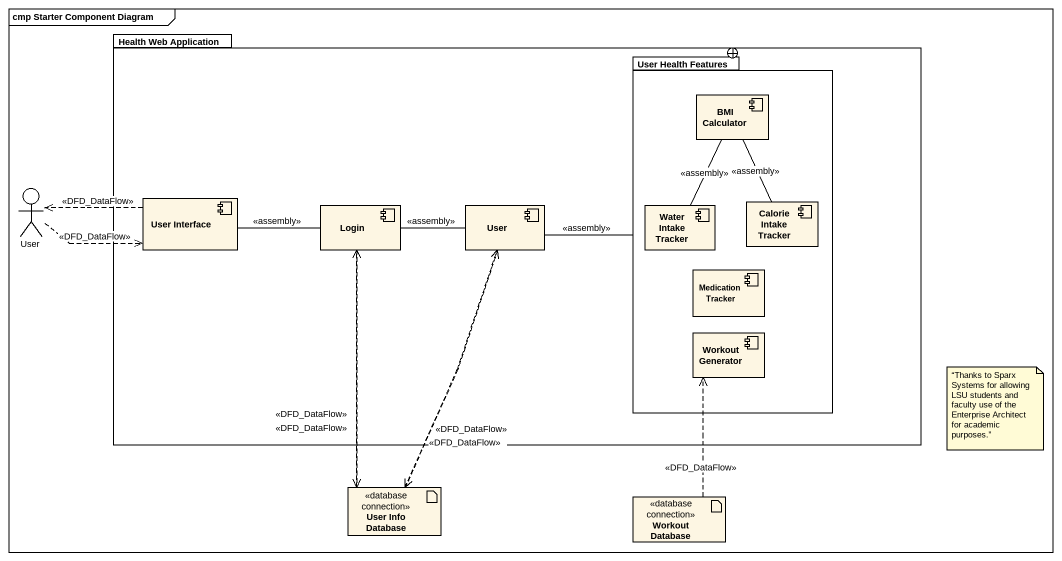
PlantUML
@startuml
mainframe cmp Starter Component Diagram
package "Health Web Application" as Health_Web_Application {
  package "User Health Features" as User_Health_Features {
    component "BMI Calculator" as BMI_Calculator
    component "Water Intake Tracker" as Water_Intake_Tracker
    component "Calorie Intake Tracker" as Calorie_Intake_Tracker
    component "Medication Tracker" as Medication_Tracker
    component "Workout Generator" as Workout_Generator
  }
  component "User Interface" as User_Interface
  component Login
  component "User" as User_2
}
actor User
artifact "User Info Database" as User_Info_Database <<database connection>>
artifact "Workout Database" as Workout_Database <<database connection>>
User_Health_Features -left-+ Health_Web_Application
User .right.> User_Interface : <<DFD_DataFlow>>
User_Interface .left.> User : <<DFD_DataFlow>>
User_Interface -right- Login : <<assembly>>
Login -right- User_2 : <<assembly>>
Login ..> User_Info_Database : <<DFD_DataFlow>>
User_2 -right- User_Health_Features : <<assembly>>
User_2 ..> User_Info_Database : <<DFD_DataFlow>>
Water_Intake_Tracker -up- BMI_Calculator : <<assembly>>
Calorie_Intake_Tracker -up- BMI_Calculator : <<assembly>>
User_Info_Database .up.> Login : <<DFD_DataFlow>>
User_Info_Database .up.> User_2 : <<DFD_DataFlow>>
Workout_Database .up.> Workout_Generator : <<DFD_DataFlow>>
note as N1
  “Thanks to Sparx Systems for allowing LSU students and faculty use of the Enterprise Architect for academic purposes.”
end note
@enduml
